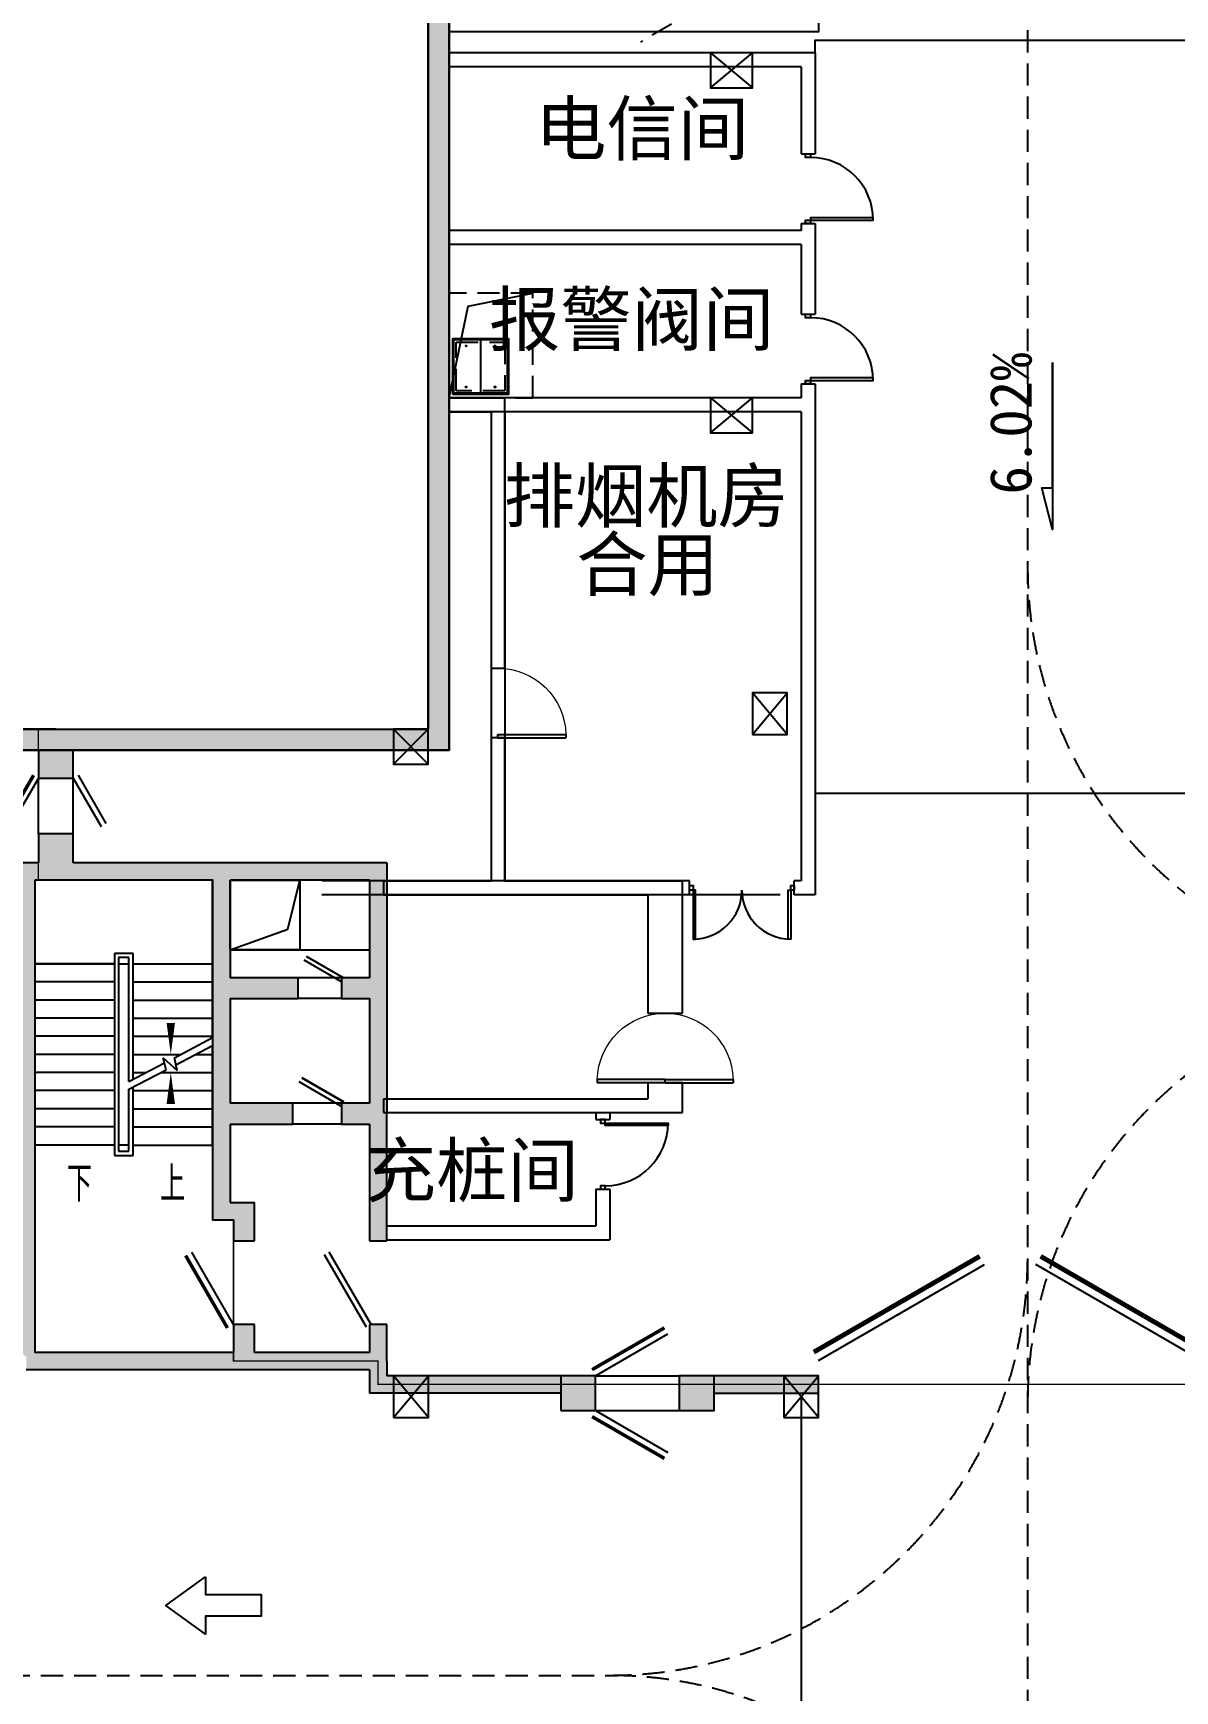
# Model space of a CAD drawing. Header units: millimetres. Extents: x 693907 to 1906102, y -24098 to 332602.
# Drawn here: x 858997 to 875380, y 163179 to 186963 of the extents above; entities that cross this region are included whole.
import ezdxf
from ezdxf.enums import TextEntityAlignment as Align

# ---------------------------------------------------------------- set-up
doc = ezdxf.new("R2010")
doc.units = ezdxf.units.MM
doc.header["$LTSCALE"] = 100
for name, pattern in [('A6-DK-B1F$0$HIDDEN2', [4.7625, 3.175, -1.5875]), ('A6-DK-JSJ-B1F$0$HIDDEN2', [4.7625, 3.175, -1.5875]), ('A6-DK-renfang-B1F$0$HIDDEN3', [1.905, 1.27, -0.635])]:
    doc.linetypes.add(name, pattern=pattern)
doc.layers.get('Defpoints').update_dxf_attribs({"color": 189})
for name, color, linetype in [('-ACO-TTLB', 153, 'Continuous'), ('A-ROOM-IDEN', 31, 'Continuous'), ('A6-DK-B1F$0$-ACO-DIMS', 144, 'Continuous'), ('A6-DK-B1F$0$A-CONC', 30, 'Continuous'), ('A6-DK-B1F$0$A-DOOR', 190, 'Continuous'), ('A6-DK-B1F$0$A-PRKG', 175, 'A6-DK-B1F$0$HIDDEN2'), ('A6-DK-B1F$0$A-PRKG-SIGN', 252, 'Continuous'), ('A6-DK-B1F$0$A-TRACK', 77, 'A6-DK-B1F$0$HIDDEN2'), ('A6-DK-B1F$0$A-WALL', 2, 'Continuous'), ('A6-DK-BG-B1F$0$-ACO-DIMS', 144, 'Continuous'), ('A6-DK-BG-B1F$0$A-DRAIN', 152, 'Continuous'), ('A6-DK-BG-B1F$0$A-STAIR', 142, 'Continuous'), ('A6-DK-JSJ-B1F$0$A-DRAIN', 152, 'Continuous'), ('A6-DK-JSJ-B1F$0$A-HOLE-FLOR', 242, 'Continuous'), ('A6-DK-JSJ-B1F$0$A-LOWER', 131, 'A6-DK-JSJ-B1F$0$HIDDEN2'), ('A6-DK-JSJ-B1F$0$X23-BF$0$A-HATCH', 251, 'Continuous'), ('A6-DK-renfang-B1F$0$-ACO-LINE', 137, 'Continuous'), ('A6-DK-renfang-B1F$0$A-DIMS-INSD', 3, 'Continuous'), ('A6-DK-renfang-B1F$0$A-FIXT-DASH', 211, 'A6-DK-renfang-B1F$0$HIDDEN3'), ('A6-DK-renfang-B1F$0$COLUMN', 9, 'Continuous'), ('A6-DK-renfang-B1F$0$DIM_SYMB', 3, 'Continuous'), ('A6-DK-renfang-B1F$0$PUB_HATCH', 8, 'Continuous'), ('A6-DK-renfang-B1F$0$PUB_TEXT', 3, 'Continuous'), ('A6-DK-renfang-B1F$0$STAIR', 2, 'Continuous'), ('A6-DK-renfang-B1F$0$WALL', 9, 'Continuous'), ('A6-DK-renfang-B1F$0$WALL-MOVE', 6, 'Continuous'), ('A6-DK-renfang-B1F$0$WINDOW', 4, 'Continuous'), ('A6-W-B1$0$S-WALL-S', 4, 'Continuous'), ('xref(dwg引用图层)', 7, 'Continuous')]:
    doc.layers.add(name, color=color, linetype=linetype)
doc.layers.add('A6-W-B1$0$S-EDIT', color=241, linetype='Continuous', plot=False)
doc.styles.add('A6-DK-BG-B1F$0$华文细黑', font='STXIHEI.TTF')
doc.styles.add('A6-DK-renfang-B1F$0$_TCH_DIM', font='SIMPLEX', dxfattribs={"bigfont": 'GBCBIG'})
doc.styles.add('华文细黑', font='STXIHEI.TTF')

# ---------------------------------------------------------------- blocks, each defined once
blk = doc.blocks.new('*U421')
at = {"layer": 'A6-DK-JSJ-B1F$0$A-DRAIN'}
blk.add_lwpolyline([(50, 50), (50, 850), (850, 850), (850, 50)], close=True, dxfattribs=at)
at = {"layer": 'A6-DK-JSJ-B1F$0$A-HOLE-FLOR'}
blk.add_lwpolyline([(0, 0), (270, 1317), (1200, 1500)], dxfattribs=at)
for points in [[(65, 835), (450, 835), (450, 65), (65, 65)], [(835, 835), (450, 835), (450, 65), (835, 65)]]:
    blk.add_lwpolyline(points, close=True, dxfattribs=at)
at = {"layer": 'A6-DK-JSJ-B1F$0$A-LOWER'}
for points in [[(0, 1500), (0, 0), (1200, 0), (1200, 1500), (0, 1500)], [(100, 100), (100, 800), (800, 800), (800, 100), (100, 100)]]:
    blk.add_lwpolyline(points, dxfattribs=at)
at = {"layer": 'A6-DK-JSJ-B1F$0$X23-BF$0$A-HATCH'}
blk.add_lwpolyline([(65, 65), (65, 835), (835, 835), (835, 65)], close=True, dxfattribs=at)
for centre in [(242, 745), (657, 745), (242, 155), (657, 155)]:
    blk.add_circle(centre, 8, dxfattribs=at)
blk = doc.blocks.new('A6-DK-JSJ-B1F')
at = {"layer": 'A6-DK-JSJ-B1F$0$A-LOWER'}
blk.add_blockref('*U421', (122750, 181730), dxfattribs=at)
blk = doc.blocks.new('A6-W-B1$0$Z-2')
at = {"layer": 'A6-W-B1$0$S-EDIT'}
for p, q in [((72869, 44139), (73369, 43539)), ((73369, 44139), (72869, 43539))]:
    blk.add_line(p, q, dxfattribs=at)
at = {"layer": 'A6-W-B1$0$S-WALL-S', "color": 0, "linetype": 'ByBlock', "lineweight": -2}
blk.add_lwpolyline([(73369, 44139), (72869, 44139), (72869, 43539), (73369, 43539), (73369, 44139)], dxfattribs=at)
blk = doc.blocks.new('A6-W-B1$0$Z-3')
at = {"layer": 'A6-W-B1$0$S-EDIT'}
for p, q in [((-250, 250), (250, -250)), ((250, 250), (-250, -250))]:
    blk.add_line(p, q, dxfattribs=at)
at = {"layer": 'A6-W-B1$0$S-WALL-S', "color": 0, "linetype": 'ByBlock', "lineweight": -2}
blk.add_lwpolyline([(250, 250), (-250, 250), (-250, -250), (250, -250), (250, 250)], dxfattribs=at)
blk = doc.blocks.new('A6-W-B1', base_point=(85957, 40190))
at = {"layer": 'A6-W-B1$0$S-WALL-S'}
blk.add_lwpolyline([(220907, 250630), (227157, 250630), (227157, 250330), (221207, 250330), (221207, 243040), (208707, 243040), (208707, 216865), (201712, 216865), (201712, 217165), (208407, 217165), (208407, 243340), (220907, 243340)], close=True, dxfattribs=at)
for p, rotation in [((256597, 153501), 90), ((256597, 148551), 90), ((286427, 261229), 180), ((281277, 251429), 180), ((286877, 251429), 180)]:
    blk.add_blockref('A6-W-B1$0$Z-2', p, dxfattribs=dict(at, rotation=rotation))
blk.add_blockref('A6-W-B1$0$Z-3', (208157, 216915), dxfattribs=at)
blk = doc.blocks.new('A6-DK-BG-B1F$0$A-DRAIN-INDEX')
blk.add_lwpolyline([(300, 0), (0, 0), (-300, 0), (-500, 0), (-300, 50), (-300, 0)], close=True)
at = {"style": 'A6-DK-BG-B1F$0$华文细黑'}
blk.add_attdef('坡度', text='', height=250, dxfattribs=at).set_placement((0, 100), align=Align.CENTER)
blk = doc.blocks.new('A6-DK-BG-B1F')
at = {"layer": 'A6-DK-BG-B1F$0$-ACO-DIMS'}
blk.add_lwpolyline([(128000, 186680), (128000, 186860), (141300, 186860)], dxfattribs=at)
at = {"layer": 'A6-DK-BG-B1F$0$A-STAIR'}
for p, q in [((128000, 176060), (134250, 176060)), ((127800, 167400), (127800, 105950))]:
    blk.add_line(p, q, dxfattribs=at)
at = {"layer": 'A6-DK-BG-B1F$0$A-DRAIN'}
ref = blk.add_blockref('A6-DK-BG-B1F$0$A-DRAIN-INDEX', (131406, 181339), dxfattribs=dict(at, xscale=3, yscale=3, zscale=3, rotation=90))
ref.add_attrib('坡度', '6.02%', dxfattribs={"layer": '0', "height": 600, "rotation": 90, "style": 'A6-DK-BG-B1F$0$华文细黑'}).set_placement((131106, 181363), align=Align.CENTER)
blk = doc.blocks.new('A6-DK-renfang-B1F$0$$DorLib2D$00000197')
at = {"color": 0}
for p, q in [((-0.5, 0.313), (0.366, 0.813)), ((-0.55, -0.399), (0.316, -0.899)), ((-0.5, -0.313), (0.366, -0.813))]:
    blk.add_line(p, q, dxfattribs=at)
at = {"color": 0, "const_width": 0.0625}
blk.add_lwpolyline([(-0.55, 0.399), (0.316, 0.899)], dxfattribs=at)
blk = doc.blocks.new('A6-DK-renfang-B1F$0$$DorLib2D$00000191')
at = {"color": 0}
blk.add_line((-0.5, 0.15), (0.366, 0.65), dxfattribs=at)
at = {"color": 0, "const_width": 0.05}
blk.add_lwpolyline([(-0.55, 0.237), (0.316, 0.737)], dxfattribs=at)
blk = doc.blocks.new('A6-DK-renfang-B1F$0$_FZH')
blk.add_lwpolyline([(-0.5, -0.5), (0.5, -0.5), (0.5, 0.5), (-0.5, 0.5)], close=True)
at = {"layer": 'A6-DK-renfang-B1F$0$PUB_HATCH'}
blk.add_solid([(-0.5, -0.5), (0.5, -0.5), (-0.5, 0.5), (0.5, 0.5)], dxfattribs=at)
blk = doc.blocks.new('A6-DK-renfang-B1F')
at = {"layer": 'A6-DK-renfang-B1F$0$PUB_HATCH'}
for points in [[(122450, 176975), (122750, 176675), (122750, 202850), (122450, 203150)], [(117105, 176775), (117355, 176675), (122750, 176675), (122450, 176975), (117105, 176975)], [(116855, 176675), (116855, 176275), (117355, 176275), (117355, 176675), (117105, 176775)], [(117355, 175060), (117355, 175475), (116855, 175475), (116855, 175060), (117105, 174977)], [(117105, 174977), (116855, 175060), (116555, 175060), (116805, 174810), (117105, 174810)], [(116805, 174810), (116555, 175060), (116555, 168085), (116680, 167968), (116805, 168035)], [(119480, 174893), (119480, 175060), (117355, 175060), (117105, 174977), (117105, 174810), (119355, 174810)], [(121605, 174810), (121855, 175060), (119480, 175060), (119480, 174893), (119605, 174810)], [(121855, 175060), (121605, 174810), (121605, 173410), (121688, 173268), (121855, 173285)], [(119480, 174893), (119355, 174810), (119355, 173285), (119522, 173268), (119605, 173410), (119605, 174810)], [(119605, 173110), (120585, 173110), (120585, 173410), (119605, 173410), (119522, 173268)], [(121605, 173410), (121205, 173410), (121205, 173110), (121605, 173110), (121688, 173268)], [(119522, 173268), (119355, 173285), (119355, 171485), (119522, 171468), (119605, 171610), (119605, 173110)], [(121688, 173268), (121605, 173110), (121605, 171610), (121688, 171468), (121855, 171485), (121855, 173285)], [(119522, 171468), (119355, 171485), (119355, 169935), (119605, 170185), (119605, 171310)], [(119605, 171310), (120505, 171310), (120505, 171610), (119605, 171610), (119522, 171468)], [(121605, 171610), (121205, 171610), (121205, 171310), (121605, 171310), (121688, 171468)], [(121605, 171310), (121605, 169635), (121855, 169635), (121855, 171485), (121688, 171468)], [(119605, 170185), (119355, 169935), (119655, 169935), (119955, 170185)], [(119655, 169935), (119655, 169635), (119955, 169635), (119955, 170185)], [(119955, 168035), (119955, 168435), (119655, 168435), (119655, 168035), (119797, 167952)], [(121855, 167910), (121855, 168435), (121605, 168435), (121605, 168035), (121688, 167910)], [(119797, 167952), (119655, 168035), (116805, 168035), (116680, 167968), (116680, 167785), (119780, 167785)], [(121688, 167910), (121605, 168035), (119955, 168035), (119797, 167952), (119780, 167785), (121605, 167785)], [(121688, 167910), (121605, 167785), (121605, 167450), (121855, 167700), (121855, 167910)], [(124350, 167450), (124350, 167700), (121855, 167700), (121605, 167450)], [(126550, 167700), (126550, 167450), (128050, 167450), (128050, 167700)]]:
    blk.add_hatch(color=256, dxfattribs=at).paths.add_polyline_path(points)
h = blk.add_hatch(color=256, dxfattribs=at)
h.paths.add_polyline_path([(115755, 176975), (115755, 176675), (116855, 176675), (117105, 176775), (117105, 176975)])
h.paths.add_polyline_path([(115055, 176675), (115055, 176975), (114805, 176975)])
at = {"extrusion": (0, 0, -1)}
for p, q in [((123450, 176850), (123450, 176900)), ((123450, 176900), (124425, 176900)), ((123450, 176850), (124425, 176850)), ((124425, 176900), (124425, 176850)), ((124875, 171950, 0), (124875, 171900, 0)), ((125850, 171950, 0), (124875, 171950, 0)), ((125850, 171900, 0), (124875, 171900, 0)), ((125850, 171900, 0), (125850, 171950, 0)), ((125850, 171900), (125850, 171950)), ((125850, 171950), (126825, 171950)), ((125850, 171900), (126825, 171900)), ((126825, 171950), (126825, 171900))]:
    blk.add_line(p, q, dxfattribs=at)
at = {"color": 3}
for p, q in [((120435, 174106), (120605, 174806)), ((119605, 173810), (120435, 174106))]:
    blk.add_line(p, q, dxfattribs=at)
at = {"color": 0, "extrusion": (0, 0, -1)}
for p, q in [((119655, 168435), (119055, 169474)), ((121561, 168395), (120961, 169434)), ((121630, 168435), (121030, 169474)), ((124850, 167700), (125889, 168300)), ((124850, 167200), (125889, 166600))]:
    blk.add_line(p, q, dxfattribs=at)
at = {"color": 0}
for p, q in [((128050, 167919), (130432, 169294)), ((133550, 167919), (131168, 169294))]:
    blk.add_line(p, q, dxfattribs=at)
at = {"color": 3}
blk.add_lwpolyline([(119605, 174810), (120605, 174810), (120605, 173810), (119605, 173810)], close=True, dxfattribs=at)
at = {"color": 0, "extrusion": (0, 0, -1), "const_width": 50}
for points in [[(-119568, 168385), (-118968, 169424)], [(-124800, 167787), (-125839, 168387)], [(-124800, 167113), (-125839, 166513)]]:
    blk.add_lwpolyline(points, dxfattribs=at)
at = {"color": 0, "const_width": 68.8}
for points in [[(127981, 168038), (130363, 169413)], [(133619, 168038), (131237, 169413)]]:
    blk.add_lwpolyline(points, dxfattribs=at)
at = {"lineweight": 13, "extrusion": (0, 0, -1)}
for centre, start, end in [((-123450, 176875), 90, 178.5307), ((-125850, 171925, 0), 1.4693, 90), ((-125850, 171925), 90, 178.5307)]:
    blk.add_arc(centre, 975, start, end, dxfattribs=at)
at = {"layer": 'A6-DK-renfang-B1F$0$-ACO-LINE', "color": 3, "const_width": 20}
blk.add_lwpolyline([(134175, 167575), (121730, 167575), (121730, 167910), (119655, 167910), (119655, 169935), (119355, 169935), (119355, 174810), (116855, 174816), (116855, 176975), (122450, 176975), (122450, 203150), (135050, 203150)], dxfattribs=at)
at = {"layer": 'A6-DK-renfang-B1F$0$A-DIMS-INSD', "color": 3}
blk.add_line((119605, 173810), (121605, 173810), dxfattribs=at)
at = {"layer": 'A6-DK-renfang-B1F$0$A-FIXT-DASH', "color": 3, "linetype": 'ByBlock'}
for p, q in [((124850, 167700), (126050, 167700)), ((124850, 167200), (126050, 167200))]:
    blk.add_line(p, q, dxfattribs=at)
at = {"layer": 'A6-DK-renfang-B1F$0$DIM_SYMB', "color": 3}
for points in [[(117405, 170880, 0, 0, 0), (117405, 174210, 0, 0, 0), (118755, 174210, 0, 0, 0), (118755, 172310, 0, 120, 0), (118755, 172760, 0, 0, 0)], [(118755, 170880, 0, 0, 0), (118755, 172050, 0, 120, 0), (118755, 171600, 0, 0, 0)]]:
    blk.add_lwpolyline(points, format="xyseb", dxfattribs=at)
at = {"layer": 'A6-DK-renfang-B1F$0$STAIR', "color": 3}
for p, q in [((119355, 174810), (116805, 174810)), ((116805, 174810), (116805, 173610)), ((119355, 173610), (119355, 174810)), ((118215, 173760), (117945, 173760)), ((117945, 173760), (117945, 170860)), ((118155, 173700), (118005, 173700)), ((118005, 173700), (118005, 170920)), ((118155, 171922), (118155, 173700)), ((118215, 171953), (118215, 173760)), ((116805, 173610), (116805, 171010)), ((117945, 173610), (116805, 173610)), ((116805, 173610), (117945, 173610)), ((118005, 173610), (118005, 171010)), ((118005, 173610), (118155, 173610)), ((118155, 171922), (118155, 173610)), ((118215, 173610), (119355, 173610)), ((118215, 173610), (119355, 173610)), ((119355, 172551), (119355, 173610)), ((117945, 173350), (116805, 173350)), ((118215, 173350), (119355, 173350)), ((117945, 173090), (116805, 173090)), ((118215, 173090), (119355, 173090)), ((117945, 172830), (116805, 172830)), ((118215, 172830), (119355, 172830)), ((117945, 172570), (116805, 172570)), ((118215, 172570), (119355, 172570)), ((118806, 172263), (119355, 172551)), ((118828, 172162), (119355, 172438)), ((119355, 171010), (119355, 172438)), ((117945, 172310), (116805, 172310)), ((118215, 172310), (118895, 172310)), ((118687, 172088), (118648, 172262)), ((118648, 172262), (118847, 172081)), ((118847, 172081), (118806, 172263)), ((119110, 172310), (119355, 172310)), ((117945, 172050), (116805, 172050)), ((118155, 171922), (118664, 172189)), ((118155, 171809), (118687, 172088)), ((118215, 172050), (118400, 172050)), ((118615, 172050), (119355, 172050)), ((117945, 171790), (116805, 171790)), ((118155, 171010), (118155, 171809)), ((118155, 170920), (118155, 171809)), ((118215, 170860), (118215, 171840)), ((118215, 171790), (119355, 171790)), ((117945, 171530), (116805, 171530)), ((118215, 171530), (119355, 171530)), ((117945, 171270), (116805, 171270)), ((118215, 171270), (119355, 171270)), ((117945, 171010), (116805, 171010)), ((118155, 171010), (118005, 171010)), ((118215, 171010), (119355, 171010)), ((117945, 170860), (118215, 170860)), ((118005, 170920), (118155, 170920))]:
    blk.add_line(p, q, dxfattribs=at)
at = {"layer": 'A6-DK-renfang-B1F$0$WALL', "color": 3}
for p, q in [((122450, 176975), (122450, 203150)), ((122750, 176675), (122750, 202850)), ((117105, 176975), (122450, 176975)), ((116855, 176675), (116855, 176275)), ((117355, 176675), (122750, 176675)), ((117355, 176275), (117355, 176675)), ((116855, 176275), (117355, 176275)), ((117355, 175475), (116855, 175475)), ((116855, 175475), (116855, 175060)), ((117355, 175060), (117355, 175475)), ((116855, 175060), (116555, 175060)), ((119480, 175060), (117355, 175060)), ((121855, 175060), (119480, 175060)), ((121855, 175060), (121855, 173285)), ((117105, 174810), (116805, 174810)), ((116805, 174810), (116805, 168035)), ((119355, 174810), (117105, 174810)), ((119355, 174810), (119355, 173285)), ((119605, 174810), (119605, 173410)), ((121605, 174810), (119605, 174810)), ((121605, 174810), (121605, 173410)), ((120585, 173410), (119605, 173410)), ((120585, 173110), (120585, 173410)), ((121605, 173410), (121205, 173410)), ((121205, 173410), (121205, 173110)), ((119355, 173285), (119355, 171485)), ((121855, 173285), (121855, 171485)), ((119605, 173110), (120585, 173110)), ((119605, 173110), (119605, 171610)), ((121205, 173110), (121605, 173110)), ((121605, 173110), (121605, 171610)), ((119355, 171485), (119355, 169935)), ((120505, 171610), (119605, 171610)), ((120505, 171310), (120505, 171610)), ((121605, 171610), (121205, 171610)), ((121205, 171610), (121205, 171310)), ((121855, 169635), (121855, 171485)), ((119605, 171310), (120505, 171310)), ((119605, 171310), (119605, 170185)), ((121205, 171310), (121605, 171310)), ((121605, 171310), (121605, 169635)), ((119605, 170185), (119955, 170185)), ((119955, 169635), (119955, 170185)), ((119355, 169935), (119655, 169935)), ((119655, 169935), (119655, 169635)), ((119655, 169635), (119955, 169635)), ((121605, 169635), (121855, 169635)), ((119955, 168435), (119655, 168435)), ((119655, 168435), (119655, 168035)), ((119955, 168035), (119955, 168435)), ((121855, 168435), (121605, 168435)), ((121605, 168435), (121605, 168035)), ((121855, 167910), (121855, 168435)), ((119655, 168035), (116805, 168035)), ((121605, 168035), (119955, 168035)), ((119780, 167785), (116680, 167785)), ((121605, 167785), (119780, 167785)), ((121605, 167785), (121605, 167450)), ((121855, 167910), (121855, 167700)), ((124350, 167700), (121855, 167700)), ((128050, 167700), (126550, 167700)), ((128050, 167450), (128050, 167700)), ((124350, 167450), (121605, 167450)), ((126550, 167450), (128050, 167450))]:
    blk.add_line(p, q, dxfattribs=at)
blk.add_lwpolyline([(117105, 176975), (115755, 176975), (115755, 176675), (116855, 176675)], dxfattribs=at)
at = {"layer": 'A6-DK-renfang-B1F$0$WALL-MOVE', "color": 3}
for p, q in [((122750, 181730), (123550, 181730)), ((122750, 181730), (122750, 181530)), ((123550, 177850), (123550, 181730)), ((122750, 181530), (123350, 181530)), ((123350, 181530), (123350, 177850)), ((123350, 177850), (123550, 177850)), ((123550, 176850), (123350, 176850)), ((123350, 176850), (123350, 174800)), ((123550, 174800), (123550, 176850)), ((121805, 174800), (123350, 174800)), ((121805, 174800), (121805, 174600)), ((121805, 174600), (123450, 174600)), ((123450, 174600), (125600, 174600)), ((123550, 174800), (126100, 174800)), ((125600, 174600), (125600, 172900)), ((126100, 172900), (126100, 174800)), ((125600, 172900), (126100, 172900)), ((126100, 171900), (125600, 171900)), ((125600, 171900), (125600, 171675)), ((126100, 171475), (126100, 171900)), ((121805, 171675), (125600, 171675)), ((121805, 171675), (121805, 171475)), ((121805, 171475), (126100, 171475))]:
    blk.add_line(p, q, dxfattribs=at)
at = {"layer": 'A6-DK-renfang-B1F$0$WINDOW', "color": 3}
for p, q in [((116855, 175475), (116855, 176275)), ((117355, 175475), (117355, 176275)), ((121205, 173410), (120585, 173410)), ((121205, 173110), (120585, 173110)), ((121205, 171610), (120505, 171610)), ((121205, 171310), (120505, 171310))]:
    blk.add_line(p, q, dxfattribs=at)
at = {"layer": 'A6-DK-renfang-B1F$0$COLUMN', "color": 3, "linetype": 'ByBlock', "xscale": 500, "yscale": 500, "zscale": 500}
for p in [(124600, 167450), (126300, 167450)]:
    blk.add_blockref('A6-DK-renfang-B1F$0$_FZH', p, dxfattribs=at)
at = {"layer": 'A6-DK-renfang-B1F$0$WINDOW', "color": 3, "xscale": -800, "yscale": 800, "zscale": -800, "rotation": 90}
blk.add_blockref('A6-DK-renfang-B1F$0$$DorLib2D$00000197', (117105, 175875), dxfattribs=at)
at = {"layer": 'A6-DK-renfang-B1F$0$WINDOW', "color": 3}
for p, xscale, yscale, zscale in [((120895, 173260), -620, 620, 620), ((120855, 171460), -700, 700, 700)]:
    blk.add_blockref('A6-DK-renfang-B1F$0$$DorLib2D$00000191', p, dxfattribs=dict(at, xscale=xscale, yscale=yscale, zscale=zscale))
at = {"layer": 'A6-DK-renfang-B1F$0$PUB_TEXT', "color": 3, "style": 'A6-DK-renfang-B1F$0$_TCH_DIM'}
for s, p in [('下', (117263, 170198)), ('上', (118599, 170198))]:
    blk.add_text(s, height=506, dxfattribs=at).set_placement(p)
blk = doc.blocks.new('A6-DK-B1F$0$A$C48A675EB')
at = {"layer": 'A6-DK-B1F$0$A-TRACK', "linetype": 'ByBlock'}
blk.add_lwpolyline([(1047, -516), (1047, -195), (50, -195), (50, 195), (1047, 195), (1047, 517), (1759, 0)], close=True, dxfattribs=at)
blk = doc.blocks.new('A6-DK-B1F$0$gsethsergtyf')
at = {"layer": 'A6-DK-B1F$0$A-TRACK'}
for p, q in [((131050, 188910), (131050, 73030)), ((53550, 163400, 0), (125050, 163400, 0))]:
    blk.add_line(p, q, dxfattribs=at)
for centre, start, end in [((137050, 179310), 180, 270), ((137050, 167310), 90, 180), ((125050, 169400, 0), 270, 0), ((125050, 157400, 0), 0, 90)]:
    blk.add_arc(centre, 6000, start, end, dxfattribs=at)
at = {"layer": 'A6-DK-B1F$0$A-TRACK', "linetype": 'ByBlock', "xscale": 0.8, "yscale": 0.8, "zscale": 0.8, "rotation": 180}
blk.add_blockref('A6-DK-B1F$0$A$C48A675EB', (120090, 164404, 0), dxfattribs=at)
blk = doc.blocks.new('*U463')
at = {"linetype": 'ByBlock', "lineweight": -2}
for points in [[(85, 735), (85, 35), (50, 35), (50, 735)], [(1415, 735), (1415, 35), (1450, 35), (1450, 735)], [(0, 35), (50, 35), (50, -35), (0, -35)], [(1450, 35), (1500, 35), (1500, -35), (1450, -35)]]:
    blk.add_lwpolyline(points, close=True, dxfattribs=at)
for centre, start, end in [((50, 35), 0, 90), ((1450, 35), 90, 180)]:
    blk.add_arc(centre, 700, start, end, dxfattribs=at)
blk = doc.blocks.new('*U444')
at = {"color": 0, "linetype": 'ByBlock', "lineweight": -2}
for points in [[(35, 1000), (35, 950), (-35, 950), (-35, 1000)], [(35, 50), (35, 0), (-35, 0), (-35, 50)], [(935, 85), (35, 85), (35, 50), (935, 50)]]:
    blk.add_lwpolyline(points, close=True, dxfattribs=at)
blk.add_arc((35, 50), 900, 0, 90, dxfattribs=at)
blk = doc.blocks.new('A6-DK-B1F$0$标准车位')
blk.add_lwpolyline([(350, 4600), (1250, 0), (2150, 4600)])
blk.add_lwpolyline([(350, 4600), (2150, 4600), (2150, 0), (350, 0)], close=True)
at = {"layer": 'A6-DK-B1F$0$A-PRKG-SIGN'}
for points in [[(0, -200), (2500, -200), (2500, 5100), (0, 5100)], [(300, 3900), (800, 3900), (800, 3700), (300, 3700)], [(2200, 3900), (1700, 3900), (1700, 3700), (2200, 3700)]]:
    blk.add_lwpolyline(points, close=True, dxfattribs=at)
at = {"layer": 'Defpoints', "color": 8, "linetype": 'A6-DK-B1F$0$HIDDEN2', "extrusion": (-5.18032e-09, 4.96178e-22, 1), "elevation": 0}
for points in [[(350, 1500), (-145, 2357)], [(2150, 1500), (2645, 2357)]]:
    blk.add_lwpolyline(points, dxfattribs=at)
blk = doc.blocks.new('*U451')
at = {"color": 0, "linetype": 'ByBlock', "lineweight": -2}
for points in [[(35, -50), (35, 0), (-35, 0), (-35, -50)], [(935, -85), (35, -85), (35, -50), (935, -50)], [(35, -1000), (35, -950), (-35, -950), (-35, -1000)]]:
    blk.add_lwpolyline(points, close=True, dxfattribs=at)
blk.add_arc((35, -50), 900, 270, 0, dxfattribs=at)

msp = doc.modelspace()

# ---------------------------------------------------------------- linework, layer by layer
at = {"layer": '-ACO-TTLB'}
msp.add_line((869716.9, 174600), (866306.8, 174600), dxfattribs=at)
at = {"layer": 'A6-DK-B1F$0$-ACO-DIMS'}
msp.add_lwpolyline([(870216.9, 186680), (870216.9, 186860), (883516.9, 186860)], dxfattribs=at)
at = {"layer": 'A6-DK-B1F$0$A-CONC'}
for p, q in [((864666.9, 203150), (864666.9, 176975)), ((864966.9, 202850), (864966.9, 176675)), ((857971.9, 176975), (864666.9, 176975)), ((857971.9, 176675), (864966.9, 176675))]:
    msp.add_line(p, q, dxfattribs=at)
at = {"layer": 'A6-DK-B1F$0$A-WALL'}
for p, q in [((870216.9, 186680), (864966.9, 186680)), ((870016.9, 186480), (864966.9, 186480)), ((870016.9, 186480), (870016.9, 185230)), ((870216.9, 186680), (870216.9, 185230)), ((870016.9, 185230), (870216.9, 185230)), ((870016.9, 184130), (864966.9, 184130)), ((870016.9, 184230), (870016.9, 184130)), ((870016.9, 184230), (870216.9, 184230)), ((870216.9, 184230), (870216.9, 182930)), ((870016.9, 183930), (864966.9, 183930)), ((870016.9, 183930), (870016.9, 182930)), ((870016.9, 182930), (870216.9, 182930)), ((870016.9, 181730), (864966.9, 181730)), ((870016.9, 181930), (870016.9, 181730)), ((870016.9, 181930), (870216.9, 181930)), ((870216.9, 181930), (870216.9, 174600)), ((870016.9, 181530), (864966.9, 181530)), ((865566.9, 181530), (865566.9, 174800)), ((865766.9, 181530), (865766.9, 174800)), ((870016.9, 181530), (870016.9, 174800)), ((868416.9, 174800), (863141.2, 174800)), ((868416.9, 174600), (863141.2, 174600)), ((868416.9, 174600), (868416.9, 174800)), ((870016.9, 174800), (869916.9, 174800)), ((869916.9, 174600), (869916.9, 174800)), ((870216.9, 174600), (869916.9, 174600)), ((867071.9, 171475), (867071.9, 171375)), ((867071.9, 171375), (867271.9, 171375)), ((867271.9, 171475), (867271.9, 171375)), ((867071.9, 170375), (867071.9, 169850)), ((867071.9, 170375), (867271.9, 170375)), ((867271.9, 170375), (867271.9, 169650)), ((864071.9, 169850), (867071.9, 169850)), ((864071.9, 169650), (867271.9, 169650))]:
    msp.add_line(p, q, dxfattribs=at)

# ---------------------------------------------------------------- block references
msp.add_blockref('A6-DK-B1F$0$gsethsergtyf', (742216.9, 0))
at = {"layer": 'A6-DK-B1F$0$A-DOOR'}
for name, p in [('*U444', (870116.9, 184230)), ('*U444', (870116.9, 181930)), ('*U451', (867171.9, 171375))]:
    msp.add_blockref(name, p, dxfattribs=at)
at = {"layer": 'A6-DK-B1F$0$A-DOOR', "rotation": 180}
msp.add_blockref('*U463', (869916.9, 174700), dxfattribs=at)
at = {"layer": 'A6-DK-B1F$0$A-PRKG', "linetype": 'ByBlock', "extrusion": (-4.97963e-22, 5.18032e-09, -1), "zscale": -1, "rotation": 270}
msp.add_blockref('A6-DK-B1F$0$标准车位', (-870066.9, 189480, 0), dxfattribs=at)
at = {"layer": 'xref(dwg引用图层)'}
for name in ['A6-W-B1', 'A6-DK-JSJ-B1F', 'A6-DK-BG-B1F', 'A6-DK-renfang-B1F']:
    msp.add_blockref(name, (742216.9, 0), dxfattribs=at)

# ---------------------------------------------------------------- texts
at = {"layer": 'A-ROOM-IDEN', "style": '华文细黑'}
for s, p in [('电信间', (867735, 185220)), ('报警阀间', (867585.3, 182483.6)), ('排烟机房', (867794.8, 179950.7)), ('合用', (867813.3, 178968.6)), ('充桩间', (865291.2, 170271.9))]:
    msp.add_text(s, height=750, dxfattribs=at).set_placement(p, align=Align.CENTER)

doc.saveas('drawing.dxf')
